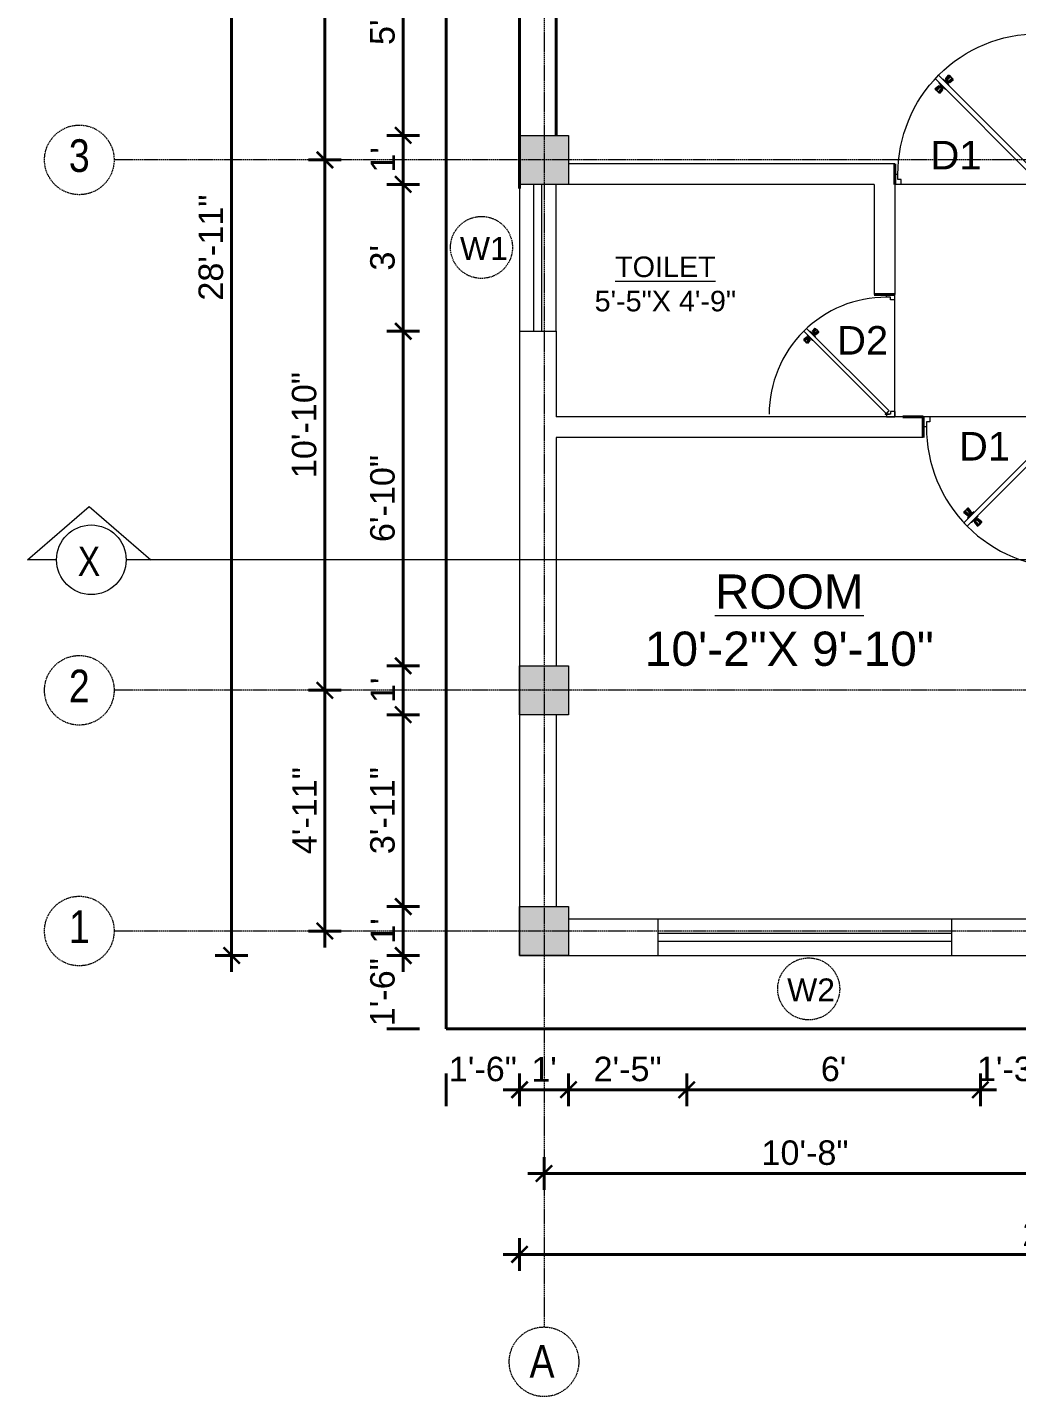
# Model space of a CAD drawing. Header units: inches. Extents: x 141029 to 166402, y -23568 to -18036.
# Drawn here: x 150282.9 to 150525.5, y -21851.7 to -21516.1 of the extents above; entities that cross this region are included whole.
import ezdxf

# ---------------------------------------------------------------- set-up
doc = ezdxf.new("R2010")
doc.units = ezdxf.units.IN
doc.header["$LTSCALE"] = 0.5
doc.header["$MEASUREMENT"] = 0
doc.header["$PDMODE"] = 66
doc.linetypes.add('CENTER', pattern=[2, 1.25, -0.25, 0.25, -0.25])
for name, color, linetype, lineweight in [('Annotate-Lite.w', 177, 'Continuous', 9), ('Annotations-Bold.w', 177, 'Continuous', 13), ('DOOR & WIN', 1, 'Continuous', 25), ('PUERTAS', 7, 'Continuous', 9), ('TEXT', 220, 'Continuous', 9), ('wall', 1, 'Continuous', 40)]:
    doc.layers.add(name, color=color, linetype=linetype, lineweight=lineweight)
doc.styles.add('ARAIL', font='ARIALN.TTF')
doc.styles.add('DIMTEXT', font='arial.ttf', dxfattribs={"height": 6})
doc.styles.add('gaurav', font='arial.ttf')
doc.styles.get("Standard").update_dxf_attribs({"font": 'arial.ttf'})
doc.dimstyles.new('1 by 96', dxfattribs={"dimtxt": 6, "dimasz": 4, "dimexe": 4, "dimexo": 4, "dimgap": 2, "dimtad": 1, "dimdec": 0, "dimzin": 0, "dimdsep": 46, "dimlunit": 4, "dimtxsty": 'Standard', "dimblk": 'ARCHTICK', "dimcen": 0, "dimdle": 4, "dimadec": 0, "dimazin": 0, "dimtfac": 1, "dimtdec": 0, "dimtix": 1, "dimtofl": 0, "dimtmove": 1, "dimatfit": 3, "dimldrblk": 'ARCHTICK', "dimfxl": 4, "dimfxlon": 1, "dimtolj": 1, "dimtzin": 0, "dimlwd": -1, "dimlwe": -1, "dimarcsym": 0})

# ---------------------------------------------------------------- blocks, each defined once
blk = doc.blocks.new('2ft6in')
at = {"layer": 'PUERTAS', "color": 2}
for p, q in [((0.84, 2.1), (21.02, 22.28)), ((21.71, 21.6), (1.47, 1.37)), ((18.33, 21.76), (18.31, 21.77)), ((21.71, 21.6), (21.02, 22.28)), ((21.18, 18.9), (21.2, 18.89)), ((0, 2), (0, 0)), ((0.6, 2), (0, 2)), ((1.33, 0), (0, 0)), ((0.6, 1.26), (0.6, 2.04)), ((0.67, 1.26), (0.6, 1.26)), ((0.67, 1.26), (0.67, 2.01)), ((0.67, 1), (0.67, 1.26)), ((1.33, 1), (0.67, 1)), ((1.31, 1.53), (0.79, 2.06)), ((1.36, 1.58), (0.81, 2.12)), ((1.36, 1.58), (1.31, 1.53)), ((1.47, 1.37), (1.31, 1.53)), ((1.33, 0), (1.33, 1)), ((28.67, 0), (28.67, 1)), ((28.67, 1), (29.33, 1)), ((28.67, 0), (30, 0)), ((29.33, 1), (29.33, 2)), ((29.33, 2), (30, 2)), ((30, 0), (30, 2))]:
    blk.add_line(p, q, dxfattribs=at)
at = {"layer": 'PUERTAS', "color": 8}
for p, q in [((18.81, 20.78), (18.04, 21.4)), ((18.86, 20.83), (18.08, 21.46)), ((18.95, 20.92), (18.2, 21.58)), ((18.44, 21.9), (18.31, 21.77)), ((19.07, 21.03), (18.34, 21.72)), ((18.44, 21.9), (18.56, 22.02)), ((18.58, 22.01), (18.56, 22.02)), ((19.3, 21.26), (18.61, 22)), ((19.42, 21.38), (18.75, 22.14)), ((19.51, 21.48), (18.88, 22.26)), ((18.91, 20.27), (19.19, 20.69)), ((19.55, 21.53), (18.93, 22.3)), ((19.13, 20.8), (19.03, 20.9)), ((19.15, 20.82), (19.05, 20.92)), ((19.09, 20.44), (19.25, 20.76)), ((19.19, 20.87), (19.1, 20.96)), ((19.25, 20.93), (19.16, 21.02)), ((19.28, 20.63), (19.32, 20.83)), ((19.4, 21.08), (19.31, 21.17)), ((19.47, 21.15), (19.38, 21.24)), ((19.43, 20.78), (19.4, 20.9)), ((19.51, 21.19), (19.42, 21.28)), ((19.55, 20.91), (19.43, 20.94)), ((19.53, 21.21), (19.44, 21.3)), ((19.7, 21.06), (19.51, 21.01)), ((19.89, 21.24), (19.58, 21.08)), ((20.07, 21.42), (19.64, 21.15)), ((20.48, 20.28), (20.44, 20.08)), ((20.67, 20.47), (20.51, 20.15)), ((20.85, 20.64), (20.57, 20.22)), ((19.69, 19.49), (20.12, 19.76)), ((19.87, 19.67), (20.18, 19.83)), ((20.06, 19.85), (20.25, 19.9)), ((20.21, 20), (20.33, 19.97)), ((20.21, 19.38), (20.83, 18.61)), ((20.23, 19.7), (20.32, 19.61)), ((20.25, 19.72), (20.34, 19.63)), ((20.25, 19.43), (20.88, 18.65)), ((20.29, 19.76), (20.38, 19.67)), ((20.33, 20.13), (20.36, 20.01)), ((20.34, 19.53), (21, 18.77)), ((20.36, 19.83), (20.45, 19.74)), ((20.46, 19.64), (21.14, 18.91)), ((20.5, 19.98), (20.6, 19.89)), ((20.57, 20.04), (20.66, 19.95)), ((20.61, 20.09), (20.7, 19.99)), ((20.63, 20.11), (20.72, 20.01)), ((20.69, 19.87), (21.42, 19.19)), ((20.81, 19.99), (21.56, 19.33)), ((20.9, 20.08), (21.68, 19.45)), ((20.95, 20.13), (21.72, 19.51)), ((21.32, 19.01), (21.2, 18.89)), ((21.32, 19.01), (21.44, 19.14)), ((21.43, 19.15), (21.44, 19.14)), ((0, 0), (30, 0))]:
    blk.add_line(p, q, dxfattribs=at)
at = {"layer": 'PUERTAS', "color": 1}
for p, q in [((18.06, 21.44), (18.48, 21.86)), ((18.74, 20.79), (18.06, 21.34)), ((18.08, 21.51), (18.45, 21.88)), ((18.11, 21.49), (18.08, 21.51)), ((18.82, 22.25), (18.45, 21.88)), ((18.9, 22.28), (18.48, 21.86)), ((18.84, 22.23), (18.82, 22.25)), ((18.83, 20.8), (19.18, 21.15)), ((18.84, 20.21), (19.1, 20.6)), ((18.92, 20.89), (18.93, 20.88)), ((19.54, 21.59), (18.99, 22.27)), ((19.02, 20.88), (19.24, 21.1)), ((19.12, 20.8), (19.03, 20.89)), ((19.1, 20.7), (19.11, 20.69)), ((19.1, 20.6), (19.1, 20.6)), ((19.11, 20.79), (19.33, 21.01)), ((19.54, 21.5), (19.18, 21.15)), ((19.45, 21.31), (19.24, 21.1)), ((19.55, 21.22), (19.33, 21.01)), ((19.45, 21.41), (19.45, 21.41)), ((19.54, 21.22), (19.45, 21.31)), ((19.64, 21.23), (19.64, 21.23)), ((19.74, 21.24), (19.73, 21.23)), ((20.12, 21.49), (19.74, 21.24)), ((20.22, 21.48), (20.22, 21.49)), ((20.66, 20.31), (20.65, 20.31)), ((20.65, 20.21), (20.65, 20.22)), ((20.91, 20.7), (20.66, 20.31)), ((20.91, 20.8), (20.91, 20.79)), ((18.85, 20.11), (18.84, 20.12)), ((19.53, 19.43), (19.54, 19.42)), ((19.64, 19.42), (20.02, 19.67)), ((20.02, 19.67), (20.03, 19.68)), ((20.12, 19.68), (20.12, 19.68)), ((20.21, 19.69), (20.43, 19.9)), ((20.22, 19.41), (20.57, 19.76)), ((20.22, 19.69), (20.31, 19.6)), ((20.22, 19.32), (20.76, 18.64)), ((20.31, 19.6), (20.52, 19.81)), ((20.31, 19.5), (20.31, 19.5)), ((20.65, 20.12), (20.43, 19.9)), ((20.74, 20.03), (20.52, 19.81)), ((20.93, 20.11), (20.57, 19.76)), ((20.64, 20.11), (20.73, 20.02)), ((20.84, 20.02), (20.83, 20.03)), ((20.86, 18.63), (21.28, 19.05)), ((20.91, 18.68), (20.94, 18.66)), ((20.94, 18.66), (21.31, 19.03)), ((21.02, 20.12), (21.7, 19.57)), ((21.7, 19.47), (21.28, 19.05)), ((21.67, 19.4), (21.31, 19.03)), ((21.65, 19.42), (21.67, 19.4))]:
    blk.add_line(p, q, dxfattribs=at)
at = {"layer": 'PUERTAS', "color": 2}
for radius in [0.129, 0.0627]:
    blk.add_circle((0.68, 2.14), radius, dxfattribs=at)
at = {"layer": 'PUERTAS', "color": 8}
blk.add_arc((0.68, 2.14), 28.65, 359.7285, 90.0333, dxfattribs=at)
at = {"layer": 'PUERTAS', "color": 1}
for centre, start, end in [((18.78, 20.84), 231.0764, 315), ((18.89, 20.16), 135, 225), ((18.94, 22.23), 38.9236, 135), ((18.97, 20.93), 225, 315), ((19.16, 20.74), 135, 219.7428), ((19.06, 20.65), 315, 39.7428), ((19.4, 21.36), 315, 45), ((19.49, 21.55), 315, 38.9236), ((19.6, 21.18), 50.2572, 135), ((19.68, 21.28), 230.2572, 315), ((20.17, 21.44), 45, 135), ((20.7, 20.26), 135, 219.7428), ((20.6, 20.17), 315, 39.7428), ((20.87, 20.75), 315, 45), ((19.59, 19.47), 225, 315), ((20.07, 19.63), 50.2572, 135), ((20.16, 19.73), 230.2572, 315), ((20.27, 19.36), 135, 218.9236), ((20.35, 19.55), 135, 225), ((20.78, 19.98), 45, 135), ((20.82, 18.68), 218.9236, 315), ((20.98, 20.07), 51.0764, 135), ((21.65, 19.52), 315, 51.0764)]:
    blk.add_arc(centre, 0.0667, start, end, dxfattribs=at)
blk = doc.blocks.new('*U216')
at = {"color": 3}
blk.add_blockref('2ft6in', (0, 0), dxfattribs=at)
blk = doc.blocks.new('3ft')
at = {"layer": 'PUERTAS', "color": 6}
for p, q in [((1.01, 2.52), (25.23, 26.74)), ((26.05, 25.92), (1.77, 1.64)), ((26.05, 25.92), (25.23, 26.74)), ((0, 2.4), (0, 0)), ((0.72, 2.4), (0, 2.4)), ((1.6, 0), (0, 0)), ((0.72, 1.52), (0.72, 2.44)), ((0.8, 1.52), (0.72, 1.52)), ((0.8, 1.52), (0.8, 2.41)), ((0.8, 1.2), (0.8, 1.52)), ((1.6, 1.2), (0.8, 1.2)), ((1.57, 1.84), (0.94, 2.47)), ((1.63, 1.89), (0.97, 2.55)), ((1.63, 1.89), (1.57, 1.84)), ((1.77, 1.64), (1.57, 1.84)), ((1.6, 0), (1.6, 1.2)), ((34.4, 0), (34.4, 1.2)), ((34.4, 1.2), (35.2, 1.2)), ((34.4, 0), (36, 0)), ((35.2, 1.2), (35.2, 2.4)), ((35.2, 2.4), (36, 2.4)), ((36, 0), (36, 2.4))]:
    blk.add_line(p, q, dxfattribs=at)
at = {"layer": 'PUERTAS', "color": 8}
for p, q in [((22.57, 24.94), (21.65, 25.68)), ((22.63, 24.99), (21.69, 25.75)), ((22.74, 25.1), (21.84, 25.9)), ((22.13, 26.28), (21.98, 26.13)), ((22.88, 25.24), (22.01, 26.06)), ((22.13, 26.28), (22.27, 26.42)), ((22.29, 26.41), (22.27, 26.42)), ((23.16, 25.52), (22.34, 26.39)), ((23.3, 25.66), (22.5, 26.56)), ((23.41, 25.77), (22.65, 26.71)), ((22.69, 24.32), (23.02, 24.83)), ((23.46, 25.83), (22.72, 26.75)), ((22.95, 24.96), (22.84, 25.07)), ((22.98, 24.99), (22.86, 25.1)), ((23.03, 25.04), (22.91, 25.15)), ((22.91, 24.53), (23.1, 24.91)), ((23.11, 25.12), (22.99, 25.23)), ((23.13, 24.76), (23.18, 24.99)), ((23.28, 25.3), (23.17, 25.41)), ((23.36, 25.37), (23.25, 25.49)), ((23.31, 24.94), (23.28, 25.08)), ((23.41, 25.43), (23.3, 25.54)), ((23.46, 25.09), (23.32, 25.13)), ((23.44, 25.45), (23.33, 25.56)), ((23.64, 25.27), (23.41, 25.22)), ((23.87, 25.49), (23.49, 25.3)), ((24.08, 25.71), (23.57, 25.38)), ((23.63, 23.38), (24.14, 23.72)), ((23.84, 23.6), (24.22, 23.79)), ((24.07, 23.82), (24.3, 23.88)), ((24.25, 24), (24.39, 23.97)), ((24.27, 23.64), (24.38, 23.53)), ((24.3, 23.67), (24.41, 23.56)), ((24.35, 23.72), (24.46, 23.61)), ((24.4, 24.15), (24.43, 24.01)), ((24.43, 23.8), (24.54, 23.69)), ((24.58, 24.33), (24.52, 24.1)), ((24.55, 23.57), (25.37, 22.7)), ((24.6, 23.97), (24.72, 23.86)), ((24.8, 24.56), (24.61, 24.18)), ((25.02, 24.77), (24.68, 24.26)), ((24.68, 24.05), (24.79, 23.94)), ((24.73, 24.1), (24.85, 23.99)), ((24.76, 24.13), (24.87, 24.02)), ((24.83, 23.85), (25.7, 23.03)), ((24.97, 23.99), (25.87, 23.2)), ((25.08, 24.1), (26.02, 23.34)), ((25.14, 24.15), (26.06, 23.41)), ((24.25, 23.26), (24.99, 22.34)), ((24.3, 23.32), (25.06, 22.38)), ((24.41, 23.43), (25.2, 22.53)), ((25.58, 22.82), (25.43, 22.67)), ((25.58, 22.82), (25.73, 22.97)), ((25.72, 22.98), (25.73, 22.97)), ((0, 0), (36, 0))]:
    blk.add_line(p, q, dxfattribs=at)
at = {"layer": 'PUERTAS', "color": 1}
for p, q in [((21.67, 25.73), (22.17, 26.23)), ((22.49, 24.95), (21.67, 25.61)), ((21.7, 25.82), (22.14, 26.26)), ((21.73, 25.79), (21.7, 25.82)), ((22.58, 26.7), (22.14, 26.26)), ((22.67, 26.73), (22.17, 26.23)), ((22.61, 26.67), (22.58, 26.7)), ((22.6, 24.96), (23.02, 25.38)), ((22.61, 24.25), (22.92, 24.72)), ((22.62, 24.13), (22.61, 24.14)), ((22.7, 25.07), (22.71, 25.06)), ((23.45, 25.91), (22.79, 26.73)), ((22.82, 25.06), (23.08, 25.32)), ((22.94, 24.95), (22.83, 25.07)), ((22.92, 24.72), (22.92, 24.72)), ((22.93, 24.94), (23.19, 25.21)), ((22.93, 24.84), (22.93, 24.83)), ((23.44, 25.81), (23.02, 25.38)), ((23.34, 25.58), (23.08, 25.32)), ((23.46, 25.47), (23.19, 25.21)), ((23.33, 25.7), (23.34, 25.69)), ((23.45, 25.46), (23.33, 25.57)), ((23.56, 23.3), (24.03, 23.61)), ((23.57, 25.47), (23.57, 25.47)), ((24.15, 25.79), (23.68, 25.48)), ((23.68, 25.48), (23.68, 25.48)), ((24.03, 23.61), (24.03, 23.62)), ((24.14, 23.62), (24.14, 23.62)), ((24.25, 23.62), (24.51, 23.89)), ((24.27, 25.78), (24.26, 25.79)), ((24.26, 23.29), (24.69, 23.71)), ((24.26, 23.63), (24.37, 23.52)), ((24.37, 23.52), (24.63, 23.77)), ((24.78, 24.15), (24.51, 23.89)), ((24.89, 24.03), (24.63, 23.77)), ((25.11, 24.14), (24.69, 23.71)), ((24.77, 24.14), (24.88, 24.03)), ((24.79, 24.38), (24.78, 24.37)), ((24.78, 24.26), (24.78, 24.26)), ((25.1, 24.84), (24.79, 24.38)), ((25, 24.03), (25, 24.03)), ((25.09, 24.96), (25.1, 24.95)), ((25.22, 24.14), (26.03, 23.48)), ((23.44, 23.31), (23.45, 23.3)), ((24.26, 23.18), (24.92, 22.37)), ((24.37, 23.4), (24.37, 23.4)), ((25.04, 22.36), (25.54, 22.86)), ((25.1, 22.42), (25.13, 22.39)), ((25.13, 22.39), (25.57, 22.83)), ((26.04, 23.37), (25.54, 22.86)), ((26.01, 23.27), (25.57, 22.83)), ((25.98, 23.3), (26.01, 23.27))]:
    blk.add_line(p, q, dxfattribs=at)
at = {"layer": 'PUERTAS', "color": 2}
for p, q in [((21.99, 26.11), (21.98, 26.13)), ((25.42, 22.68), (25.43, 22.67))]:
    blk.add_line(p, q, dxfattribs=at)
at = {"layer": 'PUERTAS', "color": 6}
for radius in [0.155, 0.0752]:
    blk.add_circle((0.82, 2.56), radius, dxfattribs=at)
blk.add_arc((0.82, 2.56), 34.38, 359.7285, 90.0333, dxfattribs=at)
at = {"layer": 'PUERTAS', "color": 1}
for centre, start, end in [((22.54, 25.01), 231.0764, 315), ((22.67, 24.2), 135, 225), ((22.73, 26.68), 38.9236, 135), ((22.77, 25.12), 225, 315), ((22.99, 24.89), 135, 219.7428), ((22.87, 24.78), 315, 39.7428), ((23.28, 25.63), 315, 45), ((23.39, 25.86), 315, 38.9236), ((23.51, 25.41), 50.2572, 135), ((23.62, 25.53), 230.2572, 315), ((24.09, 23.56), 50.2572, 135), ((24.2, 23.68), 230.2572, 315), ((24.2, 25.73), 45, 135), ((24.42, 23.46), 135, 225), ((24.84, 24.31), 135, 219.7428), ((24.72, 24.21), 315, 39.7428), ((24.94, 23.98), 45, 135), ((25.04, 24.89), 315, 45), ((25.17, 24.08), 51.0764, 135), ((23.51, 23.36), 225, 315), ((24.32, 23.23), 135, 218.9236), ((24.98, 22.42), 218.9236, 315), ((25.98, 23.42), 315, 51.0764)]:
    blk.add_arc(centre, 0.08, start, end, dxfattribs=at)
blk = doc.blocks.new('*U213')
at = {"color": 3, "xscale": -1}
blk.add_blockref('3ft', (42, 0), dxfattribs=at)
blk = doc.blocks.new('_ArchTick')
at = {"color": 0, "linetype": 'ByBlock', "const_width": 0.15}
blk.add_lwpolyline([(-0.5, -0.5), (0.5, 0.5)], dxfattribs=at)
blk = doc.blocks.new('*D293')
at = {"layer": 'Defpoints', "color": 0, "transparency": 16777216}
for p in [(150403.61, -21481.55), (150375.08, -21542.55), (150403.61, -21542.55)]:
    blk.add_point(p, dxfattribs=at)
at = {"layer": 'wall', "color": 0, "transparency": 16777216}
for p, q in [((150375.08, -21477.55), (150375.08, -21546.55)), ((150379.08, -21481.55), (150371.08, -21481.55)), ((150379.08, -21542.55), (150371.08, -21542.55))]:
    blk.add_line(p, q, dxfattribs=at)
at = {"layer": 'wall', "color": 0, "transparency": 16777216, "xscale": 4, "yscale": 4, "zscale": 4}
for p, rotation in [((150375.08, -21481.55), 90), ((150375.08, -21542.55), 270)]:
    blk.add_blockref('_ArchTick', p, dxfattribs=dict(at, rotation=rotation))
at = {"layer": 'wall', "color": 0, "transparency": 16777216, "insert": (150370.02, -21512.05), "char_height": 6, "attachment_point": 5, "rotation": 90}
blk.add_mtext('\\A1;5\'-1"', dxfattribs=at)
blk = doc.blocks.new('*D294')
at = {"layer": 'Defpoints', "color": 0, "transparency": 16777216}
for p in [(150403.61, -21542.55), (150375.08, -21554.55), (150403.61, -21554.55)]:
    blk.add_point(p, dxfattribs=at)
at = {"layer": 'wall', "color": 0, "transparency": 16777216}
for p, q in [((150375.08, -21538.55), (150375.08, -21558.55)), ((150379.08, -21542.55), (150371.08, -21542.55)), ((150379.08, -21554.55), (150371.08, -21554.55))]:
    blk.add_line(p, q, dxfattribs=at)
at = {"layer": 'wall', "color": 0, "transparency": 16777216, "xscale": 4, "yscale": 4, "zscale": 4}
for p, rotation in [((150375.08, -21542.55), 90), ((150375.08, -21554.55), 270)]:
    blk.add_blockref('_ArchTick', p, dxfattribs=dict(at, rotation=rotation))
at = {"layer": 'wall', "color": 0, "transparency": 16777216, "insert": (150370.07, -21548.55), "char_height": 6, "attachment_point": 5, "rotation": 90}
blk.add_mtext("\\A1;1'", dxfattribs=at)
blk = doc.blocks.new('*D295')
at = {"layer": 'Defpoints', "color": 0, "transparency": 16777216}
for p in [(150403.61, -21554.55), (150375.08, -21590.55), (150403.61, -21590.55)]:
    blk.add_point(p, dxfattribs=at)
at = {"layer": 'wall', "color": 0, "transparency": 16777216}
for p, q in [((150375.08, -21550.55), (150375.08, -21594.55)), ((150379.08, -21554.55), (150371.08, -21554.55)), ((150379.08, -21590.55), (150371.08, -21590.55))]:
    blk.add_line(p, q, dxfattribs=at)
at = {"layer": 'wall', "color": 0, "transparency": 16777216, "xscale": 4, "yscale": 4, "zscale": 4}
for p, rotation in [((150375.08, -21554.55), 90), ((150375.08, -21590.55), 270)]:
    blk.add_blockref('_ArchTick', p, dxfattribs=dict(at, rotation=rotation))
at = {"layer": 'wall', "color": 0, "transparency": 16777216, "insert": (150370.02, -21572.55), "char_height": 6, "attachment_point": 5, "rotation": 90}
blk.add_mtext("\\A1;3'", dxfattribs=at)
blk = doc.blocks.new('*D296')
at = {"layer": 'Defpoints', "color": 0, "transparency": 16777216}
for p in [(150403.61, -21590.55), (150375.08, -21672.55), (150403.61, -21672.55)]:
    blk.add_point(p, dxfattribs=at)
at = {"layer": 'wall', "color": 0, "transparency": 16777216}
for p, q in [((150375.08, -21586.55), (150375.08, -21676.55)), ((150379.08, -21590.55), (150371.08, -21590.55)), ((150379.08, -21672.55), (150371.08, -21672.55))]:
    blk.add_line(p, q, dxfattribs=at)
at = {"layer": 'wall', "color": 0, "transparency": 16777216, "xscale": 4, "yscale": 4, "zscale": 4}
for p, rotation in [((150375.08, -21590.55), 90), ((150375.08, -21672.55), 270)]:
    blk.add_blockref('_ArchTick', p, dxfattribs=dict(at, rotation=rotation))
at = {"layer": 'wall', "color": 0, "transparency": 16777216, "insert": (150370.02, -21631.55), "char_height": 6, "attachment_point": 5, "rotation": 90}
blk.add_mtext('\\A1;6\'-10"', dxfattribs=at)
blk = doc.blocks.new('*D297')
at = {"layer": 'Defpoints', "color": 0, "transparency": 16777216}
for p in [(150403.61, -21672.55), (150375.08, -21684.55), (150403.61, -21684.55)]:
    blk.add_point(p, dxfattribs=at)
at = {"layer": 'wall', "color": 0, "transparency": 16777216}
for p, q in [((150375.08, -21668.55), (150375.08, -21688.55)), ((150379.08, -21672.55), (150371.08, -21672.55)), ((150379.08, -21684.55), (150371.08, -21684.55))]:
    blk.add_line(p, q, dxfattribs=at)
at = {"layer": 'wall', "color": 0, "transparency": 16777216, "xscale": 4, "yscale": 4, "zscale": 4}
for p, rotation in [((150375.08, -21672.55), 90), ((150375.08, -21684.55), 270)]:
    blk.add_blockref('_ArchTick', p, dxfattribs=dict(at, rotation=rotation))
at = {"layer": 'wall', "color": 0, "transparency": 16777216, "insert": (150370.07, -21678.55), "char_height": 6, "attachment_point": 5, "rotation": 90}
blk.add_mtext("\\A1;1'", dxfattribs=at)
blk = doc.blocks.new('*D298')
at = {"layer": 'Defpoints', "color": 0, "transparency": 16777216}
for p in [(150403.61, -21684.55), (150375.08, -21731.55), (150403.61, -21731.55)]:
    blk.add_point(p, dxfattribs=at)
at = {"layer": 'wall', "color": 0, "transparency": 16777216}
for p, q in [((150375.08, -21680.55), (150375.08, -21735.55)), ((150379.08, -21684.55), (150371.08, -21684.55)), ((150379.08, -21731.55), (150371.08, -21731.55))]:
    blk.add_line(p, q, dxfattribs=at)
at = {"layer": 'wall', "color": 0, "transparency": 16777216, "xscale": 4, "yscale": 4, "zscale": 4}
for p, rotation in [((150375.08, -21684.55), 90), ((150375.08, -21731.55), 270)]:
    blk.add_blockref('_ArchTick', p, dxfattribs=dict(at, rotation=rotation))
at = {"layer": 'wall', "color": 0, "transparency": 16777216, "insert": (150370.02, -21708.05), "char_height": 6, "attachment_point": 5, "rotation": 90}
blk.add_mtext('\\A1;3\'-11"', dxfattribs=at)
blk = doc.blocks.new('*D299')
at = {"layer": 'Defpoints', "color": 0, "transparency": 16777216}
for p in [(150403.61, -21731.55), (150375.08, -21743.55), (150403.61, -21743.55)]:
    blk.add_point(p, dxfattribs=at)
at = {"layer": 'wall', "color": 0, "transparency": 16777216}
for p, q in [((150375.08, -21727.55), (150375.08, -21747.55)), ((150379.08, -21731.55), (150371.08, -21731.55)), ((150379.08, -21743.55), (150371.08, -21743.55))]:
    blk.add_line(p, q, dxfattribs=at)
at = {"layer": 'wall', "color": 0, "transparency": 16777216, "xscale": 4, "yscale": 4, "zscale": 4}
for p, rotation in [((150375.08, -21731.55), 90), ((150375.08, -21743.55), 270)]:
    blk.add_blockref('_ArchTick', p, dxfattribs=dict(at, rotation=rotation))
at = {"layer": 'wall', "color": 0, "transparency": 16777216, "insert": (150370.07, -21737.55), "char_height": 6, "attachment_point": 5, "rotation": 90}
blk.add_mtext("\\A1;1'", dxfattribs=at)
blk = doc.blocks.new('*D300')
at = {"layer": 'Defpoints', "color": 0, "transparency": 16777216}
for p in [(150355.87, -21678.55), (150403.61, -21678.55), (150403.61, -21737.55)]:
    blk.add_point(p, dxfattribs=at)
at = {"layer": 'wall', "color": 0, "transparency": 16777216}
for p, q in [((150355.87, -21741.55), (150355.87, -21674.55)), ((150359.87, -21678.55), (150351.87, -21678.55)), ((150359.87, -21737.55), (150351.87, -21737.55))]:
    blk.add_line(p, q, dxfattribs=at)
at = {"layer": 'wall', "color": 0, "transparency": 16777216, "xscale": 4, "yscale": 4, "zscale": 4}
for p, rotation in [((150355.87, -21678.55), 90), ((150355.87, -21737.55), 270)]:
    blk.add_blockref('_ArchTick', p, dxfattribs=dict(at, rotation=rotation))
at = {"layer": 'wall', "color": 0, "transparency": 16777216, "insert": (150350.86, -21708.05), "char_height": 6, "attachment_point": 5, "rotation": 90}
blk.add_mtext('\\A1;4\'-11"', dxfattribs=at)
blk = doc.blocks.new('*D301')
at = {"layer": 'Defpoints', "color": 0, "transparency": 16777216}
for p in [(150355.87, -21548.55), (150403.61, -21548.55), (150403.61, -21678.55)]:
    blk.add_point(p, dxfattribs=at)
at = {"layer": 'wall', "color": 0, "transparency": 16777216}
for p, q in [((150355.87, -21682.55), (150355.87, -21544.55)), ((150359.87, -21548.55), (150351.87, -21548.55)), ((150359.87, -21678.55), (150351.87, -21678.55))]:
    blk.add_line(p, q, dxfattribs=at)
at = {"layer": 'wall', "color": 0, "transparency": 16777216, "xscale": 4, "yscale": 4, "zscale": 4}
for p, rotation in [((150355.87, -21548.55), 90), ((150355.87, -21678.55), 270)]:
    blk.add_blockref('_ArchTick', p, dxfattribs=dict(at, rotation=rotation))
at = {"layer": 'wall', "color": 0, "transparency": 16777216, "insert": (150350.81, -21613.55), "char_height": 6, "attachment_point": 5, "rotation": 90}
blk.add_mtext('\\A1;10\'-10"', dxfattribs=at)
blk = doc.blocks.new('*D302')
at = {"layer": 'Defpoints', "color": 0, "transparency": 16777216}
for p in [(150355.87, -21402.55), (150403.61, -21402.55), (150403.61, -21548.55)]:
    blk.add_point(p, dxfattribs=at)
at = {"layer": 'wall', "color": 0, "transparency": 16777216}
for p, q in [((150355.87, -21552.55), (150355.87, -21398.55)), ((150359.87, -21402.55), (150351.87, -21402.55)), ((150359.87, -21548.55), (150351.87, -21548.55))]:
    blk.add_line(p, q, dxfattribs=at)
at = {"layer": 'wall', "color": 0, "transparency": 16777216, "xscale": 4, "yscale": 4, "zscale": 4}
for p, rotation in [((150355.87, -21402.55), 90), ((150355.87, -21548.55), 270)]:
    blk.add_blockref('_ArchTick', p, dxfattribs=dict(at, rotation=rotation))
at = {"layer": 'wall', "color": 0, "transparency": 16777216, "insert": (150350.86, -21475.55), "char_height": 6, "attachment_point": 5, "rotation": 90}
blk.add_mtext('\\A1;12\'-2"', dxfattribs=at)
blk = doc.blocks.new('*D303')
at = {"layer": 'Defpoints', "color": 0, "transparency": 16777216}
for p in [(150403.61, -21396.55), (150332.99, -21743.55), (150403.61, -21743.55)]:
    blk.add_point(p, dxfattribs=at)
at = {"layer": 'wall', "color": 0, "transparency": 16777216}
for p, q in [((150332.99, -21392.55), (150332.99, -21747.55)), ((150336.99, -21396.55), (150328.99, -21396.55)), ((150336.99, -21743.55), (150328.99, -21743.55))]:
    blk.add_line(p, q, dxfattribs=at)
at = {"layer": 'wall', "color": 0, "transparency": 16777216, "xscale": 4, "yscale": 4, "zscale": 4}
for p, rotation in [((150332.99, -21396.55), 90), ((150332.99, -21743.55), 270)]:
    blk.add_blockref('_ArchTick', p, dxfattribs=dict(at, rotation=rotation))
at = {"layer": 'wall', "color": 0, "transparency": 16777216, "insert": (150327.93, -21570.05), "char_height": 6, "attachment_point": 5, "rotation": 90}
blk.add_mtext('\\A1;28\'-11"', dxfattribs=at)
blk = doc.blocks.new('*D277')
at = {"layer": 'Defpoints', "color": 0, "transparency": 16777216}
for p in [(150403.61, -21743.55), (150415.61, -21743.55), (150415.61, -21776.46)]:
    blk.add_point(p, dxfattribs=at)
at = {"layer": 'wall', "color": 0, "transparency": 16777216}
for p, q in [((150403.61, -21772.46), (150403.61, -21780.46)), ((150415.61, -21772.46), (150415.61, -21780.46)), ((150399.61, -21776.46), (150419.61, -21776.46))]:
    blk.add_line(p, q, dxfattribs=at)
at = {"layer": 'wall', "color": 0, "transparency": 16777216, "xscale": 4, "yscale": 4, "zscale": 4, "rotation": 180}
blk.add_blockref('_ArchTick', (150403.61, -21776.46), dxfattribs=at)
at = {"layer": 'wall', "color": 0, "transparency": 16777216, "xscale": 4, "yscale": 4, "zscale": 4}
blk.add_blockref('_ArchTick', (150415.61, -21776.46), dxfattribs=at)
at = {"layer": 'wall', "color": 0, "transparency": 16777216, "insert": (150409.61, -21771.45), "char_height": 6, "attachment_point": 5}
blk.add_mtext("\\A1;1'", dxfattribs=at)
blk = doc.blocks.new('*D278')
at = {"layer": 'Defpoints', "color": 0, "transparency": 16777216}
for p in [(150415.61, -21743.55), (150444.61, -21743.55), (150444.61, -21776.46)]:
    blk.add_point(p, dxfattribs=at)
at = {"layer": 'wall', "color": 0, "transparency": 16777216}
for p, q in [((150415.61, -21772.46), (150415.61, -21780.46)), ((150444.61, -21772.46), (150444.61, -21780.46)), ((150411.61, -21776.46), (150448.61, -21776.46))]:
    blk.add_line(p, q, dxfattribs=at)
at = {"layer": 'wall', "color": 0, "transparency": 16777216, "xscale": 4, "yscale": 4, "zscale": 4, "rotation": 180}
blk.add_blockref('_ArchTick', (150415.61, -21776.46), dxfattribs=at)
at = {"layer": 'wall', "color": 0, "transparency": 16777216, "xscale": 4, "yscale": 4, "zscale": 4}
blk.add_blockref('_ArchTick', (150444.61, -21776.46), dxfattribs=at)
at = {"layer": 'wall', "color": 0, "transparency": 16777216, "insert": (150430.11, -21771.4), "char_height": 6, "attachment_point": 5}
blk.add_mtext('\\A1;2\'-5"', dxfattribs=at)
blk = doc.blocks.new('*D279')
at = {"layer": 'Defpoints', "color": 0, "transparency": 16777216}
for p in [(150444.61, -21743.55), (150516.61, -21743.55), (150516.61, -21776.46)]:
    blk.add_point(p, dxfattribs=at)
at = {"layer": 'wall', "color": 0, "transparency": 16777216}
for p, q in [((150444.61, -21772.46), (150444.61, -21780.46)), ((150516.61, -21772.46), (150516.61, -21780.46)), ((150440.61, -21776.46), (150520.61, -21776.46))]:
    blk.add_line(p, q, dxfattribs=at)
at = {"layer": 'wall', "color": 0, "transparency": 16777216, "xscale": 4, "yscale": 4, "zscale": 4, "rotation": 180}
blk.add_blockref('_ArchTick', (150444.61, -21776.46), dxfattribs=at)
at = {"layer": 'wall', "color": 0, "transparency": 16777216, "xscale": 4, "yscale": 4, "zscale": 4}
blk.add_blockref('_ArchTick', (150516.61, -21776.46), dxfattribs=at)
at = {"layer": 'wall', "color": 0, "transparency": 16777216, "insert": (150480.61, -21771.4), "char_height": 6, "attachment_point": 5}
blk.add_mtext("\\A1;6'", dxfattribs=at)
blk = doc.blocks.new('*D280')
at = {"layer": 'Defpoints', "color": 0, "transparency": 16777216}
for p in [(150516.61, -21743.55), (150531.61, -21743.55), (150531.61, -21776.46)]:
    blk.add_point(p, dxfattribs=at)
at = {"layer": 'wall', "color": 0, "transparency": 16777216}
for p, q in [((150516.61, -21772.46), (150516.61, -21780.46)), ((150531.61, -21772.46), (150531.61, -21780.46))]:
    blk.add_line(p, q, dxfattribs=at)
at = {"layer": 'wall', "color": 0, "transparency": 16777216, "insert": (150524.11, -21771.39), "char_height": 6, "attachment_point": 5}
blk.add_mtext('\\A1;1\'-3"', dxfattribs=at)
blk = doc.blocks.new('*D267')
at = {"layer": 'Defpoints', "color": 0, "transparency": 16777216}
for p in [(150409.61, -21743.55), (150537.61, -21743.55), (150537.61, -21796.98)]:
    blk.add_point(p, dxfattribs=at)
at = {"layer": 'wall', "color": 0, "transparency": 16777216}
for p, q in [((150409.61, -21792.98), (150409.61, -21800.98)), ((150537.61, -21792.98), (150537.61, -21800.98)), ((150405.61, -21796.98), (150541.61, -21796.98))]:
    blk.add_line(p, q, dxfattribs=at)
at = {"layer": 'wall', "color": 0, "transparency": 16777216, "xscale": 4, "yscale": 4, "zscale": 4, "rotation": 180}
blk.add_blockref('_ArchTick', (150409.61, -21796.98), dxfattribs=at)
at = {"layer": 'wall', "color": 0, "transparency": 16777216, "xscale": 4, "yscale": 4, "zscale": 4}
blk.add_blockref('_ArchTick', (150537.61, -21796.98), dxfattribs=at)
at = {"layer": 'wall', "color": 0, "transparency": 16777216, "insert": (150473.61, -21791.91), "char_height": 6, "attachment_point": 5}
blk.add_mtext('\\A1;10\'-8"', dxfattribs=at)
blk = doc.blocks.new('*D269')
at = {"layer": 'Defpoints', "color": 0, "transparency": 16777216}
for p in [(150671.61, -21684.55), (150403.61, -21743.55), (150671.61, -21816.81)]:
    blk.add_point(p, dxfattribs=at)
at = {"layer": 'wall', "color": 0, "transparency": 16777216}
for p, q in [((150403.61, -21812.81), (150403.61, -21820.81)), ((150671.61, -21812.81), (150671.61, -21820.81)), ((150399.61, -21816.81), (150675.61, -21816.81))]:
    blk.add_line(p, q, dxfattribs=at)
at = {"layer": 'wall', "color": 0, "transparency": 16777216, "xscale": 4, "yscale": 4, "zscale": 4, "rotation": 180}
blk.add_blockref('_ArchTick', (150403.61, -21816.81), dxfattribs=at)
at = {"layer": 'wall', "color": 0, "transparency": 16777216, "xscale": 4, "yscale": 4, "zscale": 4}
blk.add_blockref('_ArchTick', (150671.61, -21816.81), dxfattribs=at)
at = {"layer": 'wall', "color": 0, "transparency": 16777216, "insert": (150537.61, -21811.79), "char_height": 6, "attachment_point": 5}
blk.add_mtext('\\A1;22\'-4"', dxfattribs=at)
blk = doc.blocks.new('*D310')
at = {"layer": 'Defpoints', "color": 0, "transparency": 16777216}
for p in [(150403.61, -21743.55), (150385.61, -21761.55), (150385.61, -21776.46)]:
    blk.add_point(p, dxfattribs=at)
at = {"layer": 'wall', "color": 0, "transparency": 16777216}
for p, q in [((150385.61, -21772.46), (150385.61, -21780.46)), ((150403.61, -21772.46), (150403.61, -21780.46))]:
    blk.add_line(p, q, dxfattribs=at)
at = {"layer": 'wall', "color": 0, "transparency": 16777216, "insert": (150394.61, -21771.4), "char_height": 6, "attachment_point": 5}
blk.add_mtext('\\A1;1\'-6"', dxfattribs=at)
blk = doc.blocks.new('*D311')
at = {"layer": 'Defpoints', "color": 0, "transparency": 16777216}
for p in [(150403.61, -21743.55), (150375.08, -21761.55), (150385.61, -21761.55)]:
    blk.add_point(p, dxfattribs=at)
at = {"layer": 'wall', "color": 0, "transparency": 16777216}
for p, q in [((150379.08, -21743.55), (150371.08, -21743.55)), ((150379.08, -21761.55), (150371.08, -21761.55))]:
    blk.add_line(p, q, dxfattribs=at)
at = {"layer": 'wall', "color": 0, "transparency": 16777216, "insert": (150370.02, -21752.55), "char_height": 6, "attachment_point": 5, "rotation": 90}
blk.add_mtext('\\A1;1\'-6"', dxfattribs=at)

msp = doc.modelspace()

# ---------------------------------------------------------------- hatches: boundary and pattern name
at = {"layer": 'wall'}
for points in [[(150415.61, -21542.55), (150403.61, -21542.55), (150403.61, -21554.55), (150415.61, -21554.55)], [(150415.61, -21672.55), (150403.61, -21672.55), (150403.61, -21684.55), (150415.61, -21684.55)], [(150415.61, -21731.55), (150403.61, -21731.55), (150403.61, -21743.55), (150415.61, -21743.55)]]:
    msp.add_hatch(color=256, dxfattribs=at).paths.add_polyline_path(points)

# ---------------------------------------------------------------- linework, layer by layer
at = {"layer": 'Annotate-Lite.w', "color": 1}
for p, q in [((150495.61, -21549.55), (150415.61, -21549.55)), ((150490.61, -21554.55), (150415.61, -21554.55)), ((150490.61, -21554.55), (150490.61, -21581.55)), ((150495.61, -21554.55), (150495.61, -21581.55)), ((150403.61, -21590.55), (150403.61, -21743.55)), ((150412.61, -21590.55), (150412.61, -21611.55)), ((150497.61, -21611.55), (150412.61, -21611.55)), ((150412.61, -21616.55), (150412.61, -21672.55)), ((150502.61, -21616.55), (150412.61, -21616.55)), ((150412.61, -21684.55), (150412.61, -21731.55)), ((150415.61, -21734.55), (150437.61, -21734.55)), ((150509.61, -21734.55), (150531.61, -21734.55)), ((150403.61, -21743.55), (150437.61, -21743.55)), ((150509.61, -21743.55), (150531.61, -21743.55))]:
    msp.add_line(p, q, dxfattribs=at)
at = {"layer": 'Annotate-Lite.w', "color": 3}
for p, q in [((150403.61, -21554.55), (150403.61, -21590.55)), ((150407.11, -21590.55), (150407.11, -21554.55)), ((150409.11, -21590.55), (150409.11, -21554.55)), ((150412.61, -21590.55), (150412.61, -21554.55)), ((150403.61, -21590.55), (150412.61, -21590.55)), ((150437.61, -21743.55), (150437.61, -21734.55)), ((150437.61, -21734.55), (150509.61, -21734.55)), ((150509.61, -21743.55), (150509.61, -21734.55)), ((150437.61, -21738.05), (150509.61, -21738.05)), ((150437.61, -21740.05), (150509.61, -21740.05)), ((150437.61, -21743.55), (150509.61, -21743.55))]:
    msp.add_line(p, q, dxfattribs=at)
at = {"layer": 'Annotate-Lite.w'}
for p, q in [((150495.61, -21554.55), (150495.61, -21554.55)), ((150502.61, -21611.55), (150502.61, -21611.55))]:
    msp.add_line(p, q, dxfattribs=at)
for points in [[(150403.61, -21542.55), (150415.61, -21542.55), (150415.61, -21554.55), (150403.61, -21554.55)], [(150403.61, -21672.55), (150415.61, -21672.55), (150415.61, -21684.55), (150403.61, -21684.55)], [(150403.61, -21731.55), (150415.61, -21731.55), (150415.61, -21743.55), (150403.61, -21743.55)]]:
    msp.add_lwpolyline(points, close=True, dxfattribs=at)
at = {"layer": 'Annotations-Bold.w', "color": 0, "linetype": 'CENTER', "ltscale": 0.3}
for p, q in [((150409.61, -21332.36), (150409.61, -21834.6)), ((150768.61, -21548.55), (150304.18, -21548.55)), ((150768.61, -21678.55), (150304.18, -21678.55)), ((150768.61, -21737.55), (150304.18, -21737.55))]:
    msp.add_line(p, q, dxfattribs=at)
for centre, radius in [((150295.65, -21548.55), 8.53), ((150394.28, -21570), 7.6), ((150295.65, -21678.55), 8.53), ((150295.65, -21737.55), 8.53), ((150474.52, -21751.74), 7.6), ((150409.61, -21843.13), 8.53)]:
    msp.add_circle(centre, radius, dxfattribs=at)
at = {"layer": 'TEXT'}
for points in [[(150290.06, -21646.56), (150282.91, -21646.56), (150298.06, -21633.48), (150313.2, -21646.56)], [(150576.43, -21646.56), (150307.12, -21646.56)]]:
    msp.add_lwpolyline(points, dxfattribs=at)
msp.add_circle((150298.59, -21646.56), 8.53, dxfattribs=at)
at = {"layer": 'wall'}
for p, q in [((150385.61, -21396.55), (150385.61, -21761.55)), ((150403.61, -21481.55), (150403.61, -21555.55)), ((150412.61, -21481.55), (150412.61, -21542.55)), ((150495.61, -21554.55), (150495.61, -21549.55)), ((150490.61, -21581.55), (150495.61, -21581.55)), ((150497.61, -21611.55), (150502.61, -21611.55)), ((150502.61, -21611.55), (150502.61, -21616.55)), ((150385.61, -21761.55), (150531.61, -21761.55))]:
    msp.add_line(p, q, dxfattribs=at)

# ---------------------------------------------------------------- block references
at = {"layer": 'DOOR & WIN'}
msp.add_blockref('*U213', (150489.61, -21554.55), dxfattribs=at)
at = {"layer": 'DOOR & WIN', "rotation": 90}
msp.add_blockref('*U216', (150495.61, -21611.55), dxfattribs=at)
at = {"layer": 'DOOR & WIN', "xscale": -1, "rotation": 180}
msp.add_blockref('*U213', (150496.61, -21611.55), dxfattribs=at)

# ---------------------------------------------------------------- texts
at = {"layer": 'Annotations-Bold.w', "color": 0, "linetype": 'CENTER', "ltscale": 0.3, "attachment_point": 1}
for s, width, insert, char_height, style in [('3', 6.5393, (150293.1, -21543.5), 8, 'ARAIL'), ('W1', 8, (150389, -21567.45), 5.6, 'gaurav'), ('2', 6.5393, (150293.1, -21673.5), 8, 'ARAIL'), ('1', 6.5393, (150293.1, -21732.5), 8, 'ARAIL'), ('W2', 8, (150469.24, -21749.18), 5.6, 'gaurav'), ('A', 6.5393, (150406.07, -21839), 8, 'ARAIL')]:
    msp.add_mtext_dynamic_manual_height_columns(s, width=width, gutter_width=100, heights=[0], dxfattribs=dict(at, insert=insert, char_height=char_height, style=style))
at = {"layer": 'Annotations-Bold.w', "color": 0, "linetype": 'CENTER', "ltscale": 0.3, "attachment_point": 2, "style": 'gaurav'}
for s, insert, char_height, width in [('{\\LTOILET\\P}5\'-5"X 4\'-9"', (150439.37, -21572.23), 5.04, 46.3627), ('{\\LROOM\\P}10\'-2"X 9\'-10"', (150469.77, -21650.16), 8.4, 77.2712)]:
    msp.add_mtext(s, dxfattribs=dict(at, insert=insert, char_height=char_height, width=width))
at = {"layer": 'TEXT', "style": 'DIMTEXT'}
for s, p in [('D1', (150504.39, -21550.88)), ('D2', (150481.5, -21596.27)), ('D1', (150511.39, -21622.24))]:
    msp.add_text(s, height=7, dxfattribs=at).set_placement(p)
at = {"layer": 'TEXT', "insert": (150295.27, -21650.51), "char_height": 7.2, "attachment_point": 7, "style": 'ARAIL'}
msp.add_mtext_dynamic_manual_height_columns('X', width=125.4648, gutter_width=90, heights=[0], dxfattribs=at)

# ---------------------------------------------------------------- dimensions: what is measured, and where the dimension line sits
at = {"layer": 'wall'}
for base, p1, p2, picture, middle in [((150332.99, -21743.55), (150403.61, -21396.55), (150403.61, -21743.55), '*D303', (150327.93, -21570.05)), ((150355.87, -21402.55), (150403.61, -21548.55), (150403.61, -21402.55), '*D302', (150350.86, -21475.55)), ((150375.08, -21542.55), (150403.61, -21481.55), (150403.61, -21542.55), '*D293', (150370.02, -21512.05)), ((150375.08, -21554.55), (150403.61, -21542.55), (150403.61, -21554.55), '*D294', (150370.07, -21548.55)), ((150355.87, -21548.55), (150403.61, -21678.55), (150403.61, -21548.55), '*D301', (150350.81, -21613.55)), ((150375.08, -21590.55), (150403.61, -21554.55), (150403.61, -21590.55), '*D295', (150370.02, -21572.55)), ((150375.08, -21672.55), (150403.61, -21590.55), (150403.61, -21672.55), '*D296', (150370.02, -21631.55)), ((150375.08, -21684.55), (150403.61, -21672.55), (150403.61, -21684.55), '*D297', (150370.07, -21678.55)), ((150355.87, -21678.55), (150403.61, -21737.55), (150403.61, -21678.55), '*D300', (150350.86, -21708.05)), ((150375.08, -21731.55), (150403.61, -21684.55), (150403.61, -21731.55), '*D298', (150370.02, -21708.05)), ((150375.08, -21743.55), (150403.61, -21731.55), (150403.61, -21743.55), '*D299', (150370.07, -21737.55)), ((150375.08, -21761.55), (150403.61, -21743.55), (150385.61, -21761.55), '*D311', (150370.02, -21752.55))]:
    dim = msp.add_linear_dim(base=base, p1=p1, p2=p2, angle=90, dimstyle='1 by 96', dxfattribs=at)
    dim.commit()
    dim.dimension.update_dxf_attribs({"geometry": picture, "text_midpoint": middle})
for base, p1, p2, picture, middle in [((150671.61, -21816.81), (150403.61, -21743.55), (150671.61, -21684.55), '*D269', (150537.61, -21811.79)), ((150385.61, -21776.46), (150403.61, -21743.55), (150385.61, -21761.55), '*D310', (150394.61, -21771.4)), ((150415.61, -21776.46), (150403.61, -21743.55), (150415.61, -21743.55), '*D277', (150409.61, -21771.45)), ((150537.61, -21796.98), (150409.61, -21743.55), (150537.61, -21743.55), '*D267', (150473.61, -21791.91)), ((150444.61, -21776.46), (150415.61, -21743.55), (150444.61, -21743.55), '*D278', (150430.11, -21771.4)), ((150516.61, -21776.46), (150444.61, -21743.55), (150516.61, -21743.55), '*D279', (150480.61, -21771.4)), ((150531.61, -21776.46), (150516.61, -21743.55), (150531.61, -21743.55), '*D280', (150524.11, -21771.39))]:
    dim = msp.add_linear_dim(base=base, p1=p1, p2=p2, dimstyle='1 by 96', dxfattribs=at)
    dim.commit()
    dim.dimension.update_dxf_attribs({"geometry": picture, "text_midpoint": middle})

doc.saveas('drawing.dxf')
